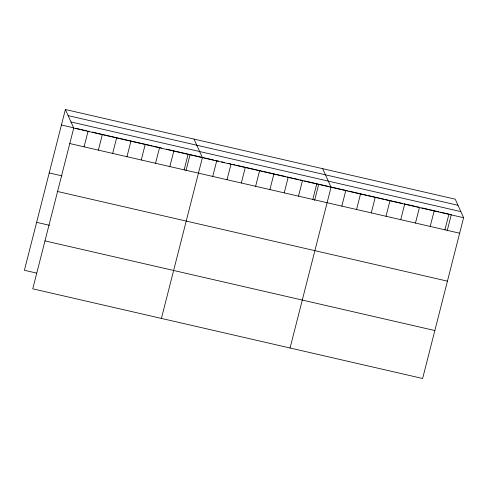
<?xml version="1.0" encoding="UTF-8"?>
<svg xmlns="http://www.w3.org/2000/svg" width="488" height="488" viewBox="0 0 488 488"><rect width="100%" height="100%" fill="white"/><g stroke="black" fill="none" stroke-linecap="round" stroke-linejoin="round"><path stroke-width="0.73" d="M65.38 109.513L73.731 128.069L32.757 288.829L422.62 378.487L463.6 217.721L455.243 199.171L65.38 109.513L24.4 270.279L36.551 273.073M84.082 146.839L88.029 131.357M98.375 150.127L102.321 134.645M112.673 153.415L116.62 137.927M126.965 156.703L130.912 141.215M141.264 159.991L145.21 144.503M155.556 163.279L159.503 147.791M169.855 166.567L173.801 151.079M184.147 169.848L188.094 154.367M185.952 170.8L190.088 154.586M161.412 318.414L202.392 157.654L194.035 139.104M212.737 176.424L216.684 160.942M227.03 179.712L230.976 164.23M241.328 183L245.275 167.518M255.62 186.288L259.567 170.806M269.919 189.576L273.866 174.088M284.211 192.864L288.158 177.376M298.51 196.152L302.456 180.664M312.802 199.439L316.749 183.952M314.608 200.385L318.743 184.171L328.314 186.373M290.067 347.999L331.047 187.239L322.69 168.689M341.826 206.113L345.772 190.625M356.557 209.498L360.504 194.017M371.283 212.884L375.229 197.402M386.014 216.275L389.961 200.788M400.74 219.661L404.686 204.173M415.471 223.046L419.418 207.565M430.196 226.432L434.143 210.95M444.922 229.824L448.875 214.336M447.167 230.873L451.296 214.653L440.249 212.115M68.137 115.638L458 205.296M70.974 121.945L460.843 211.603M61.433 125.001L73.584 127.795M75.725 128.289L80.014 129.271M81.441 129.601L86.449 130.754M87.877 131.083L89.304 131.412M92.165 132.065L97.167 133.218M98.6 133.547L103.602 134.7M104.316 134.859L118.608 138.147M119.328 138.311L146.485 144.558M147.199 144.722L152.207 145.875M153.635 146.205L158.637 147.352M160.064 147.681L161.498 148.01M166.499 149.163L175.79 151.298M176.504 151.463L203.667 157.709M204.381 157.874L213.671 160.009M215.104 160.339L218.679 161.162M221.534 161.821L224.395 162.474M227.969 163.297L230.83 163.956M232.971 164.45L235.118 164.944M236.546 165.267L260.848 170.861M261.562 171.026L275.14 174.149M276.574 174.472L285.864 176.613M287.292 176.943L292.3 178.089M293.727 178.419L298.729 179.572M300.157 179.901L303.017 180.554M304.445 180.883L318.03 184.006M329.79 186.715L332.737 187.392M333.469 187.557L347.462 190.778M348.938 191.113L362.926 194.334M363.664 194.505L366.61 195.182M368.08 195.517L377.657 197.719M378.395 197.89L383.55 199.073M385.02 199.415L392.382 201.105M393.121 201.276L402.691 203.478M404.168 203.819L407.114 204.496M407.846 204.661L415.215 206.357M416.685 206.698L419.631 207.376M421.839 207.882L438.779 211.774M73.731 128.069L463.6 217.721M69.784 143.551L459.653 233.209M49.209 172.941L62.074 175.9M57.566 191.491L447.435 281.149M36.618 222.333L49.483 225.291M44.975 240.889L434.845 330.541"/></g></svg>
